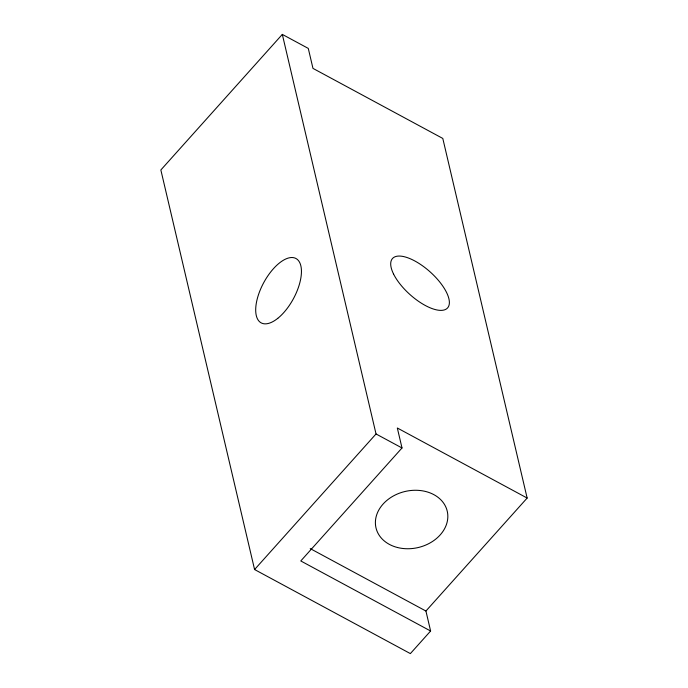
<?xml version="1.0" encoding="UTF-8"?>
<svg xmlns="http://www.w3.org/2000/svg" width="688" height="688" viewBox="0 0 688 688"><rect width="100%" height="100%" fill="white"/><g stroke="black" fill="none" stroke-linecap="round" stroke-linejoin="round"><path stroke-width="1.03" d="M425.924 611.03L527.146 498.052L442.797 138.443L312.971 68.387L308.284 48.409L282.321 34.4L160.854 169.97L254.577 569.535L410.366 653.6L430.611 631.008L425.924 611.03L310.211 548.585M254.577 569.535L376.035 433.965L282.321 34.4M527.146 498.052L397.32 427.996L402.007 447.974L300.785 560.952L430.611 631.008M376.035 433.965L402.007 447.974M393.502 273.919A36.997 15.162 41.9 0 0 444.173 309.961A36.997 15.162 41.9 0 0 422.501 265.783A36.997 15.162 41.9 0 0 393.502 273.919M277.789 318.329A36.584 16.882 -61.6 0 0 298.747 260.976A36.584 16.882 -61.6 0 0 259.178 292.701A36.584 16.882 -61.6 0 0 277.789 318.329M397.501 547.51A36.584 28.784 -13.2 0 0 447.561 512.835A36.584 28.784 -13.2 0 0 389.795 498.189A36.584 28.784 -13.2 0 0 397.501 547.51"/></g></svg>
